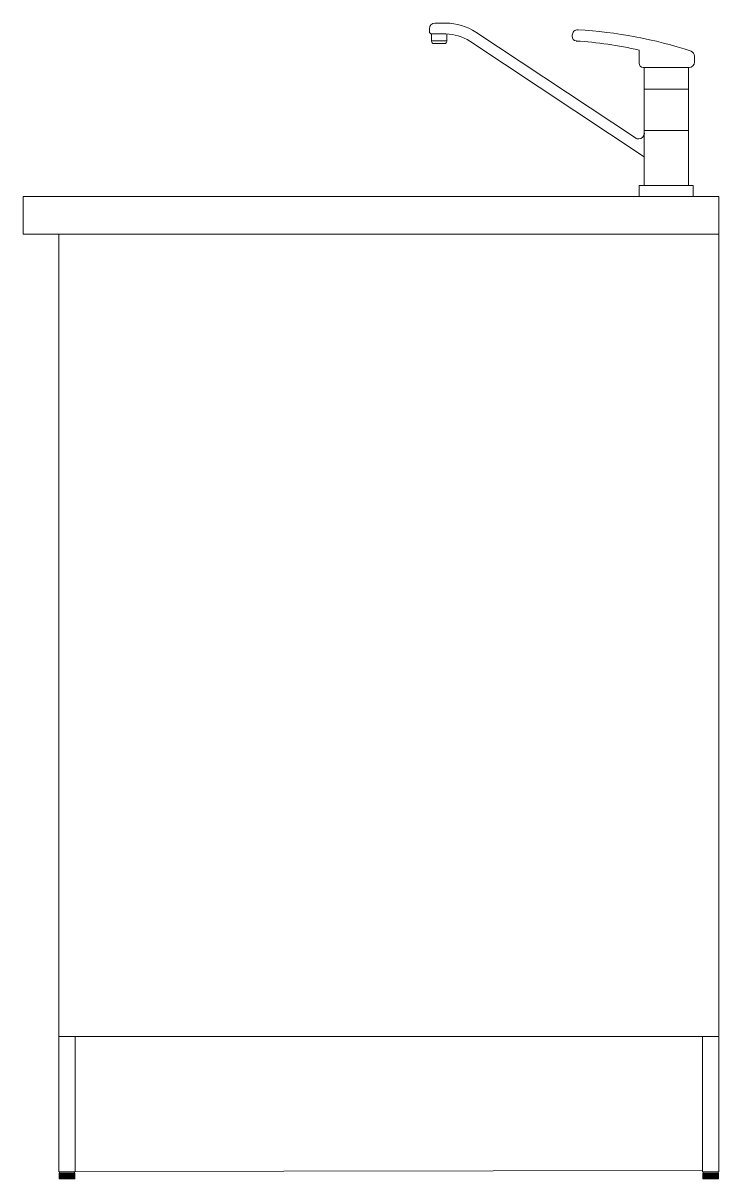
# Model space of a CAD drawing. Header units: centimetres. Extents: x -16179 to 12840, y -10704 to 3856.
# Drawn here: x 4314.7 to 4379, y -835.6 to -728.8 of the extents above; entities that cross this region are included whole.
import ezdxf

# ---------------------------------------------------------------- set-up
doc = ezdxf.new("R2010")
doc.units = ezdxf.units.CM
doc.header["$MEASUREMENT"] = 0
doc.layers.add('0_Num_Penna__7_Num_Penna__7_Num_Penna__7', color=7, linetype='Continuous', lineweight=18)

msp = doc.modelspace()

# ---------------------------------------------------------------- linework, layer by layer
at = {"layer": '0_Num_Penna__7_Num_Penna__7_Num_Penna__7', "color": 7, "linetype": 'Continuous', "lineweight": 18}
for p, q in [((4353.74, -728.84), (4352.72, -728.84)), ((4352.22, -729.34), (4352.22, -729.64)), ((4352.42, -729.84), (4353.74, -729.84)), ((4352.42, -729.84), (4352.42, -730.53)), ((4353.82, -730.53), (4353.82, -729.84)), ((4371.26, -739.45), (4356.5, -729.67)), ((4365.42, -729.96), (4365.42, -730.06)), ((4353.82, -730.47), (4352.42, -730.47)), ((4352.62, -730.73), (4353.62, -730.73)), ((4355.95, -730.5), (4372.07, -741.18)), ((4365.77, -730.49), (4365.82, -730.49)), ((4371.59, -732.54), (4371.59, -731.34)), ((4376.72, -732.44), (4376.72, -731.9)), ((4372.07, -732.94), (4371.99, -732.94)), ((4376.22, -732.94), (4372.07, -732.94)), ((4372.07, -732.94), (4372.07, -743.85)), ((4376.15, -743.85), (4376.15, -732.94)), ((4376.22, -732.94), (4376.15, -732.94)), ((4376.15, -734.93), (4372.07, -734.93)), ((4376.15, -738.75), (4372.07, -738.75)), ((4371.57, -739.54), (4371.55, -739.54)), ((4372.07, -739.04), (4372.12, -739.04)), ((4376.59, -743.85), (4371.59, -743.85)), ((4371.59, -743.85), (4371.59, -744.84)), ((4376.59, -744.84), (4376.59, -743.85)), ((4378.97, -744.84), (4314.67, -744.84)), ((4314.67, -744.84), (4314.67, -748.34)), ((4371.59, -744.84), (4376.59, -744.84)), ((4378.97, -744.84), (4378.97, -834.94)), ((4314.67, -748.34), (4378.97, -748.34)), ((4317.97, -748.34), (4317.97, -834.94)), ((4317.97, -822.44), (4319.47, -822.44)), ((4319.47, -822.44), (4319.47, -834.94)), ((4319.47, -822.44), (4377.47, -822.44)), ((4378.97, -822.44), (4377.47, -822.44)), ((4377.47, -822.44), (4377.47, -834.94)), ((4378.97, -834.94), (4378.97, -822.44)), ((4319.42, -834.91), (4377.47, -834.84)), ((4317.97, -834.94), (4319.47, -834.94)), ((4318.03, -834.94), (4319.42, -834.94)), ((4377.47, -834.94), (4378.97, -834.94)), ((4377.53, -834.94), (4378.92, -834.94))]:
    msp.add_line(p, q, dxfattribs=at)
at = {"layer": '0_Num_Penna__7_Num_Penna__7_Num_Penna__7', "color": 7, "linetype": 'Continuous', "lineweight": 18, "flags": 128}
for points in [[(4318, -835.09), (4318, -835.57), (4318, -835.57)], [(4318, -835.09), (4318, -835.09), (4318.01, -835.09), (4318.01, -835.09)], [(4318, -835.58), (4318, -835.58), (4318, -835.58), (4318, -835.58), (4318, -835.58), (4318, -835.57), (4318, -835.57), (4318, -835.57), (4318, -835.09)], [(4318, -835.57), (4318, -835.57), (4318, -835.57), (4318, -835.58), (4318, -835.58), (4318, -835.58), (4318, -835.58), (4318.01, -835.58)], [(4318, -835.58), (4318, -835.59), (4318.01, -835.59), (4318.02, -835.59), (4318.04, -835.59), (4318.06, -835.59), (4318.1, -835.59), (4318.14, -835.59)], [(4318, -835.59), (4318, -835.59), (4318, -835.6), (4318.01, -835.6), (4318.01, -835.6), (4318.01, -835.6), (4318.01, -835.6), (4318.01, -835.6), (4318.02, -835.6)], [(4318.01, -835.58), (4318.01, -835.58), (4318.01, -835.58), (4318.01, -835.57), (4318.01, -835.57), (4318.01, -835.09)], [(4318.02, -835.58), (4318.02, -835.58), (4318.02, -835.58), (4318.02, -835.58), (4318.02, -835.58), (4318.02, -835.57), (4318.01, -835.57), (4318.01, -835.57), (4318.01, -835.57), (4318.01, -835.09)], [(4318.01, -835.09), (4318.02, -835.09), (4318.02, -835.09), (4318.03, -835.09), (4318.03, -835.09), (4318.04, -835.09)], [(4318.03, -835.57), (4318.02, -835.57), (4318.02, -835.57), (4318.01, -835.57)], [(4318.02, -835.58), (4318.03, -835.58), (4318.03, -835.58), (4318.03, -835.57), (4318.03, -835.57), (4318.03, -835.09)], [(4318.02, -835.6), (4318.02, -835.6), (4318.03, -835.6), (4318.05, -835.6), (4318.08, -835.6), (4318.11, -835.6), (4318.15, -835.6)], [(4318.03, -835.09), (4318.03, -834.94)], [(4318.05, -835.58), (4318.05, -835.58), (4318.04, -835.58), (4318.04, -835.58), (4318.04, -835.58), (4318.04, -835.57), (4318.04, -835.57), (4318.04, -835.57), (4318.04, -835.57), (4318.04, -835.09)], [(4318.04, -835.09), (4318.04, -835.09), (4318.05, -835.09), (4318.06, -835.09), (4318.07, -835.09), (4318.08, -835.09)], [(4318.06, -835.57), (4318.05, -835.57), (4318.04, -835.57), (4318.04, -835.57)], [(4318.05, -835.58), (4318.05, -835.58), (4318.05, -835.58), (4318.06, -835.58), (4318.06, -835.57), (4318.06, -835.57), (4318.06, -835.09)], [(4318.09, -835.58), (4318.08, -835.58), (4318.08, -835.58), (4318.08, -835.57), (4318.08, -835.57), (4318.08, -835.57), (4318.08, -835.57), (4318.08, -835.09)], [(4318.08, -835.09), (4318.08, -835.09), (4318.09, -835.09), (4318.1, -835.09), (4318.11, -835.09), (4318.13, -835.09)], [(4318.1, -835.57), (4318.09, -835.57), (4318.08, -835.57), (4318.08, -835.57)], [(4318.09, -835.58), (4318.09, -835.58), (4318.09, -835.58), (4318.09, -835.58), (4318.1, -835.58), (4318.1, -835.57), (4318.1, -835.57), (4318.1, -835.09)], [(4318.13, -835.58), (4318.13, -835.58), (4318.14, -835.58), (4318.14, -835.58), (4318.15, -835.58), (4318.15, -835.58), (4318.15, -835.57), (4318.15, -835.09)], [(4318.13, -835.58), (4318.13, -835.58), (4318.13, -835.58), (4318.13, -835.58), (4318.13, -835.57), (4318.13, -835.57), (4318.13, -835.57), (4318.13, -835.09)], [(4318.13, -835.09), (4318.13, -835.09), (4318.14, -835.09), (4318.15, -835.09), (4318.17, -835.09), (4318.18, -835.09)], [(4318.15, -835.57), (4318.14, -835.57), (4318.13, -835.57), (4318.13, -835.57)], [(4318.14, -835.59), (4318.18, -835.59), (4318.23, -835.59), (4318.29, -835.59), (4318.35, -835.59), (4318.41, -835.59), (4318.48, -835.59), (4318.55, -835.59), (4318.62, -835.59), (4318.69, -835.59), (4318.76, -835.59), (4318.84, -835.59), (4318.91, -835.59), (4318.97, -835.59), (4319.04, -835.59), (4319.1, -835.59), (4319.16, -835.59), (4319.22, -835.59), (4319.27, -835.59), (4319.31, -835.59), (4319.35, -835.59), (4319.38, -835.59), (4319.41, -835.59), (4319.42, -835.59), (4319.44, -835.59), (4319.44, -835.59), (4319.44, -835.58)], [(4318.15, -835.6), (4318.19, -835.6), (4318.24, -835.6), (4318.3, -835.6), (4318.37, -835.6), (4318.43, -835.6), (4318.5, -835.6), (4318.57, -835.6), (4318.64, -835.6), (4318.72, -835.6), (4318.79, -835.6), (4318.86, -835.6), (4318.94, -835.6), (4319.01, -835.6), (4319.07, -835.6), (4319.14, -835.6), (4319.19, -835.6), (4319.25, -835.6), (4319.29, -835.6), (4319.33, -835.6), (4319.37, -835.6), (4319.39, -835.6), (4319.41, -835.6), (4319.43, -835.6), (4319.43, -835.6)], [(4318.19, -835.58), (4318.19, -835.58), (4318.19, -835.58), (4318.19, -835.57), (4318.18, -835.57), (4318.18, -835.57), (4318.18, -835.57), (4318.18, -835.09)], [(4318.18, -835.09), (4318.19, -835.09), (4318.19, -835.09), (4318.2, -835.09), (4318.21, -835.09), (4318.23, -835.09), (4318.25, -835.09)], [(4318.21, -835.57), (4318.2, -835.57), (4318.19, -835.57), (4318.19, -835.57), (4318.18, -835.57)], [(4318.19, -835.58), (4318.19, -835.58), (4318.2, -835.58), (4318.2, -835.58), (4318.2, -835.58), (4318.21, -835.58), (4318.21, -835.57), (4318.21, -835.09)], [(4318.25, -835.58), (4318.26, -835.58), (4318.26, -835.58), (4318.27, -835.58), (4318.27, -835.58), (4318.28, -835.58), (4318.28, -835.57), (4318.28, -835.09)], [(4318.25, -835.58), (4318.25, -835.57), (4318.25, -835.57), (4318.25, -835.57), (4318.25, -835.09)], [(4318.25, -835.09), (4318.25, -835.09), (4318.26, -835.09), (4318.27, -835.09), (4318.28, -835.09), (4318.3, -835.09), (4318.33, -835.09)], [(4318.28, -835.57), (4318.27, -835.57), (4318.26, -835.57), (4318.25, -835.57), (4318.25, -835.57)], [(4318.36, -835.09), (4318.36, -835.57), (4318.36, -835.57), (4318.35, -835.58), (4318.35, -835.58), (4318.34, -835.58), (4318.33, -835.58), (4318.33, -835.58), (4318.33, -835.57), (4318.33, -835.09)], [(4318.33, -835.09), (4318.33, -835.09), (4318.34, -835.09), (4318.35, -835.09), (4318.36, -835.09), (4318.38, -835.09), (4318.41, -835.09)], [(4318.36, -835.57), (4318.35, -835.57), (4318.34, -835.57), (4318.33, -835.57), (4318.33, -835.57)], [(4318.41, -835.09), (4318.41, -835.09), (4318.42, -835.09), (4318.43, -835.09), (4318.44, -835.09), (4318.47, -835.09), (4318.49, -835.09)], [(4318.44, -835.09), (4318.44, -835.57), (4318.44, -835.57), (4318.44, -835.58), (4318.43, -835.58), (4318.42, -835.58), (4318.42, -835.58), (4318.41, -835.58), (4318.41, -835.57), (4318.41, -835.09)], [(4318.44, -835.57), (4318.43, -835.57), (4318.42, -835.57), (4318.41, -835.57), (4318.41, -835.57)], [(4318.49, -835.09), (4318.5, -835.09), (4318.51, -835.09), (4318.52, -835.09), (4318.53, -835.09), (4318.56, -835.09), (4318.58, -835.09)], [(4318.53, -835.09), (4318.53, -835.57), (4318.53, -835.57), (4318.53, -835.58), (4318.52, -835.58), (4318.51, -835.58), (4318.5, -835.58), (4318.5, -835.58), (4318.49, -835.57), (4318.49, -835.09)], [(4318.53, -835.57), (4318.52, -835.57), (4318.51, -835.57), (4318.5, -835.57), (4318.49, -835.57)], [(4318.58, -835.09), (4318.59, -835.09), (4318.6, -835.09), (4318.61, -835.09), (4318.62, -835.09), (4318.65, -835.09), (4318.68, -835.09)], [(4318.62, -835.09), (4318.62, -835.57), (4318.62, -835.57), (4318.62, -835.58), (4318.61, -835.58), (4318.6, -835.58), (4318.6, -835.58), (4318.59, -835.58), (4318.58, -835.57), (4318.58, -835.09)], [(4318.62, -835.57), (4318.61, -835.57), (4318.6, -835.57), (4318.59, -835.57), (4318.58, -835.57)], [(4318.68, -835.09), (4318.69, -835.09), (4318.7, -835.09), (4318.71, -835.09), (4318.72, -835.09), (4318.74, -835.09), (4318.77, -835.09)], [(4318.72, -835.09), (4318.72, -835.57), (4318.71, -835.57), (4318.71, -835.58), (4318.7, -835.58), (4318.7, -835.58), (4318.69, -835.58), (4318.68, -835.58), (4318.68, -835.57), (4318.68, -835.09)], [(4318.72, -835.57), (4318.71, -835.57), (4318.7, -835.57), (4318.69, -835.57), (4318.68, -835.57)], [(4318.77, -835.09), (4318.78, -835.09), (4318.79, -835.09), (4318.8, -835.09), (4318.81, -835.09), (4318.84, -835.09), (4318.86, -835.09)], [(4318.81, -835.09), (4318.81, -835.57), (4318.81, -835.58), (4318.8, -835.58), (4318.79, -835.58), (4318.79, -835.58), (4318.77, -835.58), (4318.77, -835.57), (4318.77, -835.57), (4318.77, -835.09)], [(4318.81, -835.57), (4318.8, -835.57), (4318.79, -835.57), (4318.78, -835.57), (4318.77, -835.57)], [(4318.86, -835.09), (4318.87, -835.09), (4318.89, -835.09), (4318.9, -835.09), (4318.9, -835.09), (4318.93, -835.09), (4318.95, -835.09)], [(4318.9, -835.09), (4318.9, -835.57), (4318.9, -835.58), (4318.89, -835.58), (4318.89, -835.58), (4318.88, -835.58), (4318.87, -835.58), (4318.86, -835.57), (4318.86, -835.57), (4318.86, -835.09)], [(4318.9, -835.57), (4318.9, -835.57), (4318.89, -835.57), (4318.87, -835.57), (4318.86, -835.57)], [(4318.99, -835.09), (4318.99, -835.57), (4318.99, -835.58), (4318.98, -835.58), (4318.97, -835.58), (4318.97, -835.58), (4318.96, -835.58), (4318.95, -835.57), (4318.95, -835.57), (4318.95, -835.09)], [(4318.99, -835.57), (4318.99, -835.57), (4318.97, -835.57), (4318.97, -835.57), (4318.95, -835.57)], [(4318.96, -835.09), (4318.97, -835.09), (4318.98, -835.09), (4318.99, -835.09), (4318.99, -835.09), (4319.01, -835.09), (4319.04, -835.09)], [(4319.08, -835.09), (4319.08, -835.57), (4319.07, -835.58), (4319.07, -835.58), (4319.06, -835.58), (4319.05, -835.58), (4319.04, -835.58), (4319.04, -835.57), (4319.04, -835.57), (4319.04, -835.09)], [(4319.04, -835.09), (4319.05, -835.09), (4319.06, -835.09), (4319.07, -835.09), (4319.08, -835.09), (4319.1, -835.09), (4319.12, -835.09)], [(4319.08, -835.57), (4319.07, -835.57), (4319.06, -835.57), (4319.05, -835.57), (4319.04, -835.57)], [(4319.15, -835.09), (4319.15, -835.57), (4319.15, -835.58), (4319.14, -835.58), (4319.14, -835.58), (4319.13, -835.58), (4319.13, -835.58), (4319.12, -835.57), (4319.12, -835.57), (4319.12, -835.09)], [(4319.12, -835.09), (4319.13, -835.09), (4319.14, -835.09), (4319.15, -835.09), (4319.15, -835.09), (4319.17, -835.09), (4319.2, -835.09)], [(4319.15, -835.57), (4319.15, -835.57), (4319.14, -835.57), (4319.13, -835.57), (4319.12, -835.57)], [(4319.22, -835.58), (4319.22, -835.58), (4319.21, -835.58), (4319.21, -835.58), (4319.2, -835.58), (4319.2, -835.58), (4319.2, -835.57), (4319.2, -835.09)], [(4319.22, -835.09), (4319.22, -835.57), (4319.22, -835.57), (4319.22, -835.57), (4319.21, -835.57), (4319.2, -835.57)], [(4319.2, -835.09), (4319.21, -835.09), (4319.22, -835.09), (4319.22, -835.09), (4319.22, -835.09), (4319.25, -835.09), (4319.26, -835.09)], [(4319.28, -835.58), (4319.28, -835.58), (4319.27, -835.58), (4319.27, -835.58), (4319.27, -835.58), (4319.26, -835.58), (4319.26, -835.57), (4319.26, -835.09)], [(4319.29, -835.09), (4319.29, -835.57), (4319.29, -835.57), (4319.28, -835.57), (4319.27, -835.57), (4319.26, -835.57)], [(4319.26, -835.09), (4319.27, -835.09), (4319.28, -835.09), (4319.29, -835.09), (4319.29, -835.09), (4319.31, -835.09), (4319.32, -835.09)], [(4319.28, -835.58), (4319.28, -835.58), (4319.29, -835.58), (4319.29, -835.57), (4319.29, -835.57), (4319.29, -835.57), (4319.29, -835.57)], [(4319.34, -835.58), (4319.33, -835.58), (4319.33, -835.58), (4319.33, -835.58), (4319.32, -835.58), (4319.32, -835.57), (4319.32, -835.57), (4319.32, -835.09)], [(4319.34, -835.09), (4319.34, -835.57), (4319.34, -835.57), (4319.33, -835.57), (4319.32, -835.57)], [(4319.32, -835.09), (4319.33, -835.09), (4319.34, -835.09), (4319.34, -835.09), (4319.35, -835.09), (4319.37, -835.09)], [(4319.34, -835.58), (4319.34, -835.58), (4319.34, -835.58), (4319.34, -835.58), (4319.34, -835.57), (4319.34, -835.57), (4319.34, -835.57)], [(4319.38, -835.58), (4319.38, -835.58), (4319.37, -835.58), (4319.37, -835.58), (4319.37, -835.57), (4319.37, -835.57), (4319.37, -835.09)], [(4319.38, -835.09), (4319.38, -835.57), (4319.38, -835.57), (4319.38, -835.57), (4319.37, -835.57)], [(4319.37, -835.09), (4319.38, -835.09), (4319.38, -835.09), (4319.38, -835.09), (4319.39, -835.09), (4319.4, -835.09)], [(4319.38, -835.58), (4319.38, -835.58), (4319.38, -835.58), (4319.38, -835.58), (4319.38, -835.58), (4319.38, -835.57), (4319.38, -835.57), (4319.38, -835.57)], [(4319.41, -835.58), (4319.41, -835.58), (4319.4, -835.58), (4319.4, -835.57), (4319.4, -835.57), (4319.4, -835.09)], [(4319.42, -835.09), (4319.42, -835.57), (4319.42, -835.57), (4319.41, -835.57), (4319.4, -835.57)], [(4319.4, -835.09), (4319.41, -835.09), (4319.42, -835.09), (4319.42, -835.09), (4319.42, -835.09), (4319.43, -835.09)], [(4319.41, -835.58), (4319.41, -835.58), (4319.41, -835.58), (4319.41, -835.58), (4319.42, -835.58), (4319.42, -835.57), (4319.42, -835.57), (4319.42, -835.57), (4319.42, -835.57)], [(4319.42, -835.09), (4319.42, -834.94)], [(4319.43, -835.58), (4319.43, -835.58), (4319.43, -835.58), (4319.43, -835.57), (4319.43, -835.57), (4319.43, -835.09)], [(4319.44, -835.09), (4319.44, -835.57), (4319.44, -835.57), (4319.43, -835.57), (4319.43, -835.57)], [(4319.44, -835.09), (4319.44, -835.09), (4319.43, -835.09), (4319.43, -835.09)], [(4319.43, -835.58), (4319.43, -835.58), (4319.43, -835.58), (4319.44, -835.58), (4319.44, -835.58), (4319.44, -835.57), (4319.44, -835.57), (4319.44, -835.57), (4319.44, -835.57)], [(4319.43, -835.6), (4319.43, -835.6), (4319.43, -835.6), (4319.43, -835.6), (4319.44, -835.6), (4319.44, -835.6), (4319.44, -835.6), (4319.44, -835.59), (4319.44, -835.59)], [(4319.45, -835.09), (4319.45, -835.57), (4319.45, -835.57), (4319.44, -835.57)], [(4319.44, -835.58), (4319.44, -835.58), (4319.44, -835.58), (4319.44, -835.58), (4319.45, -835.58), (4319.45, -835.57), (4319.45, -835.57), (4319.45, -835.57), (4319.45, -835.57)], [(4377.5, -835.09), (4377.5, -835.57), (4377.5, -835.57)], [(4377.5, -835.09), (4377.5, -835.09), (4377.51, -835.09), (4377.51, -835.09)], [(4377.5, -835.58), (4377.5, -835.58), (4377.5, -835.58), (4377.5, -835.58), (4377.5, -835.58), (4377.5, -835.57), (4377.5, -835.57), (4377.5, -835.57), (4377.5, -835.09)], [(4377.5, -835.57), (4377.5, -835.57), (4377.5, -835.57), (4377.5, -835.58), (4377.5, -835.58), (4377.5, -835.58), (4377.5, -835.58), (4377.51, -835.58)], [(4377.5, -835.58), (4377.5, -835.59), (4377.51, -835.59), (4377.52, -835.59), (4377.54, -835.59), (4377.56, -835.59), (4377.6, -835.59), (4377.64, -835.59)], [(4377.5, -835.59), (4377.5, -835.59), (4377.5, -835.6), (4377.51, -835.6), (4377.51, -835.6), (4377.51, -835.6), (4377.51, -835.6), (4377.51, -835.6), (4377.52, -835.6)], [(4377.51, -835.58), (4377.51, -835.58), (4377.51, -835.58), (4377.51, -835.57), (4377.51, -835.57), (4377.51, -835.09)], [(4377.52, -835.58), (4377.52, -835.58), (4377.52, -835.58), (4377.52, -835.58), (4377.52, -835.58), (4377.52, -835.57), (4377.51, -835.57), (4377.51, -835.57), (4377.51, -835.57), (4377.51, -835.09)], [(4377.51, -835.09), (4377.52, -835.09), (4377.52, -835.09), (4377.53, -835.09), (4377.53, -835.09), (4377.54, -835.09)], [(4377.53, -835.57), (4377.52, -835.57), (4377.52, -835.57), (4377.51, -835.57)], [(4377.52, -835.58), (4377.53, -835.58), (4377.53, -835.58), (4377.53, -835.57), (4377.53, -835.57), (4377.53, -835.09)], [(4377.52, -835.6), (4377.52, -835.6), (4377.53, -835.6), (4377.55, -835.6), (4377.58, -835.6), (4377.61, -835.6), (4377.65, -835.6)], [(4377.53, -835.09), (4377.53, -834.94)], [(4377.55, -835.58), (4377.55, -835.58), (4377.54, -835.58), (4377.54, -835.58), (4377.54, -835.58), (4377.54, -835.57), (4377.54, -835.57), (4377.54, -835.57), (4377.54, -835.57), (4377.54, -835.09)], [(4377.54, -835.09), (4377.54, -835.09), (4377.55, -835.09), (4377.56, -835.09), (4377.57, -835.09), (4377.58, -835.09)], [(4377.56, -835.57), (4377.55, -835.57), (4377.54, -835.57), (4377.54, -835.57)], [(4377.55, -835.58), (4377.55, -835.58), (4377.55, -835.58), (4377.56, -835.58), (4377.56, -835.57), (4377.56, -835.57), (4377.56, -835.09)], [(4377.59, -835.58), (4377.58, -835.58), (4377.58, -835.58), (4377.58, -835.57), (4377.58, -835.57), (4377.58, -835.57), (4377.58, -835.57), (4377.58, -835.09)], [(4377.58, -835.09), (4377.58, -835.09), (4377.59, -835.09), (4377.6, -835.09), (4377.61, -835.09), (4377.63, -835.09)], [(4377.6, -835.57), (4377.59, -835.57), (4377.58, -835.57), (4377.58, -835.57)], [(4377.59, -835.58), (4377.59, -835.58), (4377.59, -835.58), (4377.59, -835.58), (4377.6, -835.58), (4377.6, -835.57), (4377.6, -835.57), (4377.6, -835.09)], [(4377.63, -835.58), (4377.63, -835.58), (4377.64, -835.58), (4377.64, -835.58), (4377.65, -835.58), (4377.65, -835.58), (4377.65, -835.57), (4377.65, -835.09)], [(4377.63, -835.58), (4377.63, -835.58), (4377.63, -835.58), (4377.63, -835.58), (4377.63, -835.57), (4377.63, -835.57), (4377.63, -835.57), (4377.63, -835.09)], [(4377.63, -835.09), (4377.63, -835.09), (4377.64, -835.09), (4377.65, -835.09), (4377.67, -835.09), (4377.68, -835.09)], [(4377.65, -835.57), (4377.64, -835.57), (4377.63, -835.57), (4377.63, -835.57)], [(4377.64, -835.59), (4377.68, -835.59), (4377.73, -835.59), (4377.79, -835.59), (4377.85, -835.59), (4377.91, -835.59), (4377.98, -835.59), (4378.05, -835.59), (4378.12, -835.59), (4378.19, -835.59), (4378.26, -835.59), (4378.34, -835.59), (4378.41, -835.59), (4378.47, -835.59), (4378.54, -835.59), (4378.6, -835.59), (4378.66, -835.59), (4378.72, -835.59), (4378.77, -835.59), (4378.81, -835.59), (4378.85, -835.59), (4378.88, -835.59), (4378.91, -835.59), (4378.92, -835.59), (4378.94, -835.59), (4378.94, -835.59), (4378.94, -835.58)], [(4377.65, -835.6), (4377.69, -835.6), (4377.74, -835.6), (4377.8, -835.6), (4377.87, -835.6), (4377.93, -835.6), (4378, -835.6), (4378.07, -835.6), (4378.14, -835.6), (4378.22, -835.6), (4378.29, -835.6), (4378.36, -835.6), (4378.44, -835.6), (4378.51, -835.6), (4378.57, -835.6), (4378.64, -835.6), (4378.69, -835.6), (4378.75, -835.6), (4378.79, -835.6), (4378.83, -835.6), (4378.87, -835.6), (4378.89, -835.6), (4378.91, -835.6), (4378.93, -835.6), (4378.93, -835.6)], [(4377.69, -835.58), (4377.69, -835.58), (4377.69, -835.58), (4377.69, -835.57), (4377.68, -835.57), (4377.68, -835.57), (4377.68, -835.57), (4377.68, -835.09)], [(4377.68, -835.09), (4377.69, -835.09), (4377.69, -835.09), (4377.7, -835.09), (4377.71, -835.09), (4377.73, -835.09), (4377.75, -835.09)], [(4377.71, -835.57), (4377.7, -835.57), (4377.69, -835.57), (4377.69, -835.57), (4377.68, -835.57)], [(4377.69, -835.58), (4377.69, -835.58), (4377.7, -835.58), (4377.7, -835.58), (4377.7, -835.58), (4377.71, -835.58), (4377.71, -835.57), (4377.71, -835.09)], [(4377.75, -835.58), (4377.76, -835.58), (4377.76, -835.58), (4377.77, -835.58), (4377.77, -835.58), (4377.78, -835.58), (4377.78, -835.57), (4377.78, -835.09)], [(4377.75, -835.58), (4377.75, -835.57), (4377.75, -835.57), (4377.75, -835.57), (4377.75, -835.09)], [(4377.75, -835.09), (4377.75, -835.09), (4377.76, -835.09), (4377.77, -835.09), (4377.78, -835.09), (4377.8, -835.09), (4377.83, -835.09)], [(4377.78, -835.57), (4377.77, -835.57), (4377.76, -835.57), (4377.75, -835.57), (4377.75, -835.57)], [(4377.86, -835.09), (4377.86, -835.57), (4377.86, -835.57), (4377.85, -835.58), (4377.85, -835.58), (4377.84, -835.58), (4377.83, -835.58), (4377.83, -835.58), (4377.83, -835.57), (4377.83, -835.09)], [(4377.83, -835.09), (4377.83, -835.09), (4377.84, -835.09), (4377.85, -835.09), (4377.86, -835.09), (4377.88, -835.09), (4377.91, -835.09)], [(4377.86, -835.57), (4377.85, -835.57), (4377.84, -835.57), (4377.83, -835.57), (4377.83, -835.57)], [(4377.91, -835.09), (4377.91, -835.09), (4377.92, -835.09), (4377.93, -835.09), (4377.94, -835.09), (4377.97, -835.09), (4377.99, -835.09)], [(4377.94, -835.09), (4377.94, -835.57), (4377.94, -835.57), (4377.94, -835.58), (4377.93, -835.58), (4377.92, -835.58), (4377.92, -835.58), (4377.91, -835.58), (4377.91, -835.57), (4377.91, -835.09)], [(4377.94, -835.57), (4377.93, -835.57), (4377.92, -835.57), (4377.91, -835.57), (4377.91, -835.57)], [(4377.99, -835.09), (4378, -835.09), (4378.01, -835.09), (4378.02, -835.09), (4378.03, -835.09), (4378.06, -835.09), (4378.08, -835.09)], [(4378.03, -835.09), (4378.03, -835.57), (4378.03, -835.57), (4378.03, -835.58), (4378.02, -835.58), (4378.01, -835.58), (4378, -835.58), (4378, -835.58), (4377.99, -835.57), (4377.99, -835.09)], [(4378.03, -835.57), (4378.02, -835.57), (4378.01, -835.57), (4378, -835.57), (4377.99, -835.57)], [(4378.08, -835.09), (4378.09, -835.09), (4378.1, -835.09), (4378.11, -835.09), (4378.12, -835.09), (4378.15, -835.09), (4378.18, -835.09)], [(4378.12, -835.09), (4378.12, -835.57), (4378.12, -835.57), (4378.12, -835.58), (4378.11, -835.58), (4378.1, -835.58), (4378.1, -835.58), (4378.09, -835.58), (4378.08, -835.57), (4378.08, -835.09)], [(4378.12, -835.57), (4378.11, -835.57), (4378.1, -835.57), (4378.09, -835.57), (4378.08, -835.57)], [(4378.18, -835.09), (4378.19, -835.09), (4378.2, -835.09), (4378.21, -835.09), (4378.22, -835.09), (4378.24, -835.09), (4378.27, -835.09)], [(4378.22, -835.09), (4378.22, -835.57), (4378.21, -835.57), (4378.21, -835.58), (4378.2, -835.58), (4378.2, -835.58), (4378.19, -835.58), (4378.18, -835.58), (4378.18, -835.57), (4378.18, -835.09)], [(4378.22, -835.57), (4378.21, -835.57), (4378.2, -835.57), (4378.19, -835.57), (4378.18, -835.57)], [(4378.27, -835.09), (4378.28, -835.09), (4378.29, -835.09), (4378.3, -835.09), (4378.31, -835.09), (4378.34, -835.09), (4378.36, -835.09)], [(4378.31, -835.09), (4378.31, -835.57), (4378.31, -835.58), (4378.3, -835.58), (4378.29, -835.58), (4378.29, -835.58), (4378.27, -835.58), (4378.27, -835.57), (4378.27, -835.57), (4378.27, -835.09)], [(4378.31, -835.57), (4378.3, -835.57), (4378.29, -835.57), (4378.28, -835.57), (4378.27, -835.57)], [(4378.36, -835.09), (4378.37, -835.09), (4378.39, -835.09), (4378.4, -835.09), (4378.4, -835.09), (4378.43, -835.09), (4378.45, -835.09)], [(4378.4, -835.09), (4378.4, -835.57), (4378.4, -835.58), (4378.39, -835.58), (4378.39, -835.58), (4378.38, -835.58), (4378.37, -835.58), (4378.36, -835.57), (4378.36, -835.57), (4378.36, -835.09)], [(4378.4, -835.57), (4378.4, -835.57), (4378.39, -835.57), (4378.37, -835.57), (4378.36, -835.57)], [(4378.49, -835.09), (4378.49, -835.57), (4378.49, -835.58), (4378.48, -835.58), (4378.47, -835.58), (4378.47, -835.58), (4378.46, -835.58), (4378.45, -835.57), (4378.45, -835.57), (4378.45, -835.09)], [(4378.49, -835.57), (4378.49, -835.57), (4378.47, -835.57), (4378.47, -835.57), (4378.45, -835.57)], [(4378.46, -835.09), (4378.47, -835.09), (4378.48, -835.09), (4378.49, -835.09), (4378.49, -835.09), (4378.51, -835.09), (4378.54, -835.09)], [(4378.58, -835.09), (4378.58, -835.57), (4378.57, -835.58), (4378.57, -835.58), (4378.56, -835.58), (4378.55, -835.58), (4378.54, -835.58), (4378.54, -835.57), (4378.54, -835.57), (4378.54, -835.09)], [(4378.54, -835.09), (4378.55, -835.09), (4378.56, -835.09), (4378.57, -835.09), (4378.58, -835.09), (4378.6, -835.09), (4378.62, -835.09)], [(4378.58, -835.57), (4378.57, -835.57), (4378.56, -835.57), (4378.55, -835.57), (4378.54, -835.57)], [(4378.65, -835.09), (4378.65, -835.57), (4378.65, -835.58), (4378.64, -835.58), (4378.64, -835.58), (4378.63, -835.58), (4378.63, -835.58), (4378.62, -835.57), (4378.62, -835.57), (4378.62, -835.09)], [(4378.62, -835.09), (4378.63, -835.09), (4378.64, -835.09), (4378.65, -835.09), (4378.65, -835.09), (4378.67, -835.09), (4378.7, -835.09)], [(4378.65, -835.57), (4378.65, -835.57), (4378.64, -835.57), (4378.63, -835.57), (4378.62, -835.57)], [(4378.72, -835.58), (4378.72, -835.58), (4378.71, -835.58), (4378.71, -835.58), (4378.7, -835.58), (4378.7, -835.58), (4378.7, -835.57), (4378.7, -835.09)], [(4378.72, -835.09), (4378.72, -835.57), (4378.72, -835.57), (4378.72, -835.57), (4378.71, -835.57), (4378.7, -835.57)], [(4378.7, -835.09), (4378.71, -835.09), (4378.72, -835.09), (4378.72, -835.09), (4378.72, -835.09), (4378.75, -835.09), (4378.76, -835.09)], [(4378.78, -835.58), (4378.78, -835.58), (4378.77, -835.58), (4378.77, -835.58), (4378.77, -835.58), (4378.76, -835.58), (4378.76, -835.57), (4378.76, -835.09)], [(4378.79, -835.09), (4378.79, -835.57), (4378.79, -835.57), (4378.78, -835.57), (4378.77, -835.57), (4378.76, -835.57)], [(4378.76, -835.09), (4378.77, -835.09), (4378.78, -835.09), (4378.79, -835.09), (4378.79, -835.09), (4378.81, -835.09), (4378.82, -835.09)], [(4378.78, -835.58), (4378.78, -835.58), (4378.79, -835.58), (4378.79, -835.57), (4378.79, -835.57), (4378.79, -835.57), (4378.79, -835.57)], [(4378.84, -835.58), (4378.83, -835.58), (4378.83, -835.58), (4378.83, -835.58), (4378.82, -835.58), (4378.82, -835.57), (4378.82, -835.57), (4378.82, -835.09)], [(4378.84, -835.09), (4378.84, -835.57), (4378.84, -835.57), (4378.83, -835.57), (4378.82, -835.57)], [(4378.82, -835.09), (4378.83, -835.09), (4378.84, -835.09), (4378.84, -835.09), (4378.85, -835.09), (4378.87, -835.09)], [(4378.84, -835.58), (4378.84, -835.58), (4378.84, -835.58), (4378.84, -835.58), (4378.84, -835.57), (4378.84, -835.57), (4378.84, -835.57)], [(4378.88, -835.58), (4378.88, -835.58), (4378.87, -835.58), (4378.87, -835.58), (4378.87, -835.57), (4378.87, -835.57), (4378.87, -835.09)], [(4378.88, -835.09), (4378.88, -835.57), (4378.88, -835.57), (4378.88, -835.57), (4378.87, -835.57)], [(4378.87, -835.09), (4378.88, -835.09), (4378.88, -835.09), (4378.88, -835.09), (4378.89, -835.09), (4378.9, -835.09)], [(4378.88, -835.58), (4378.88, -835.58), (4378.88, -835.58), (4378.88, -835.58), (4378.88, -835.58), (4378.88, -835.57), (4378.88, -835.57), (4378.88, -835.57)], [(4378.91, -835.58), (4378.91, -835.58), (4378.9, -835.58), (4378.9, -835.57), (4378.9, -835.57), (4378.9, -835.09)], [(4378.92, -835.09), (4378.92, -835.57), (4378.92, -835.57), (4378.91, -835.57), (4378.9, -835.57)], [(4378.9, -835.09), (4378.91, -835.09), (4378.92, -835.09), (4378.92, -835.09), (4378.92, -835.09), (4378.93, -835.09)], [(4378.91, -835.58), (4378.91, -835.58), (4378.91, -835.58), (4378.91, -835.58), (4378.92, -835.58), (4378.92, -835.57), (4378.92, -835.57), (4378.92, -835.57), (4378.92, -835.57)], [(4378.92, -835.09), (4378.92, -834.94)], [(4378.93, -835.58), (4378.93, -835.58), (4378.93, -835.58), (4378.93, -835.57), (4378.93, -835.57), (4378.93, -835.09)], [(4378.94, -835.09), (4378.94, -835.57), (4378.94, -835.57), (4378.93, -835.57), (4378.93, -835.57)], [(4378.94, -835.09), (4378.94, -835.09), (4378.93, -835.09), (4378.93, -835.09)], [(4378.93, -835.58), (4378.93, -835.58), (4378.93, -835.58), (4378.94, -835.58), (4378.94, -835.58), (4378.94, -835.57), (4378.94, -835.57), (4378.94, -835.57), (4378.94, -835.57)], [(4378.93, -835.6), (4378.93, -835.6), (4378.93, -835.6), (4378.93, -835.6), (4378.94, -835.6), (4378.94, -835.6), (4378.94, -835.6), (4378.94, -835.59), (4378.94, -835.59)], [(4378.95, -835.09), (4378.95, -835.57), (4378.95, -835.57), (4378.94, -835.57)], [(4378.94, -835.58), (4378.94, -835.58), (4378.94, -835.58), (4378.94, -835.58), (4378.95, -835.58), (4378.95, -835.57), (4378.95, -835.57), (4378.95, -835.57), (4378.95, -835.57)]]:
    msp.add_lwpolyline(points, dxfattribs=at)
for points in [[(4318.01, -835.57), (4318, -835.57)], [(4318.96, -835.09), (4318.95, -835.09)], [(4319.22, -835.58), (4319.22, -835.58), (4319.22, -835.57), (4319.22, -835.57)], [(4319.44, -835.57), (4319.44, -835.58)], [(4319.45, -835.09), (4319.45, -835.09)], [(4377.51, -835.57), (4377.5, -835.57)], [(4378.46, -835.09), (4378.45, -835.09)], [(4378.72, -835.58), (4378.72, -835.58), (4378.72, -835.57), (4378.72, -835.57)], [(4378.94, -835.57), (4378.94, -835.58)], [(4378.95, -835.09), (4378.95, -835.09)]]:
    msp.add_lwpolyline(points, close=True, dxfattribs=at)
at = {"layer": '0_Num_Penna__7_Num_Penna__7_Num_Penna__7', "color": 7, "linetype": 'Continuous', "lineweight": 18}
for centre, radius, start, end in [((4352.72, -729.34), 0.5, 90, 180), ((4353.74, -733.84), 5, 56.4799, 90), ((4352.42, -729.64), 0.2, 180, 270), ((4353.74, -733.84), 4, 56.4799, 90), ((4365.92, -729.96), 0.5, 86.0431, 180), ((4365.82, -730.09), 0.403, 175.4228, 262.9655), ((4363.75, -769.83), 40.43, 71.7606, 86.8844), ((4352.62, -730.53), 0.2, 180, 270), ((4353.62, -730.53), 0.2, 270, 0), ((4363.86, -764.27), 33.83, 76.7786, 86.7557), ((4376.22, -731.9), 0.5, 0, 68.6201), ((4371.99, -732.54), 0.4, 180, 270), ((4376.22, -732.44), 0.5, 270, 0), ((4371.55, -739.04), 0.5, 235.12, 270), ((4371.57, -739.04), 0.5, 270, 0)]:
    msp.add_arc(centre, radius, start, end, dxfattribs=at)

doc.saveas('drawing.dxf')
